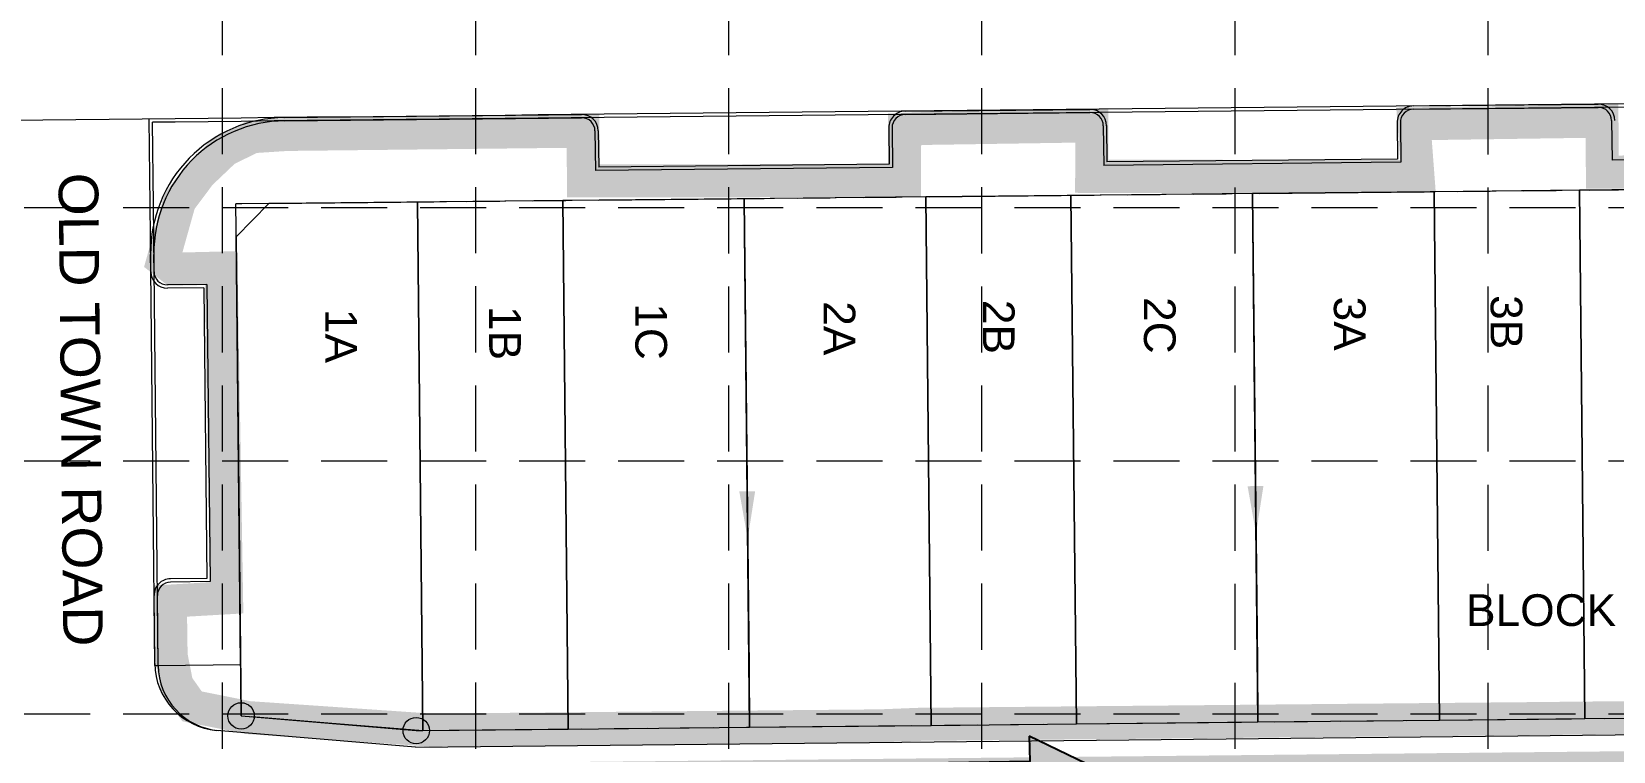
# Model space of a CAD drawing. Extents: x 2509062 to 2510599, y 7103311 to 7105769.
# Drawn here: x 2509763.3 to 2510002.9, y 7105109.3 to 7105218.3 of the extents above; entities that cross this region are included whole.
import ezdxf
from ezdxf.enums import TextEntityAlignment as Align

# ---------------------------------------------------------------- set-up
doc = ezdxf.new("R2010")
doc.units = 0
doc.header["$LTSCALE"] = 40
doc.header["$MEASUREMENT"] = 0
for name, pattern in [('DASHED', [0.75, 0.5, -0.25]), ('HIDDEN', [0.375, 0.25, -0.125]), ('PHANTOM2', [1.25, 0.625, -0.125, 0.125, -0.125, 0.125, -0.125])]:
    doc.linetypes.add(name, pattern=pattern)
for name, color, linetype in [('1 EROSION BLANKET', 84, 'Continuous'), ('C-FLOW-ARRW-2', 7, 'Continuous'), ('C-STNAMES-PH3-N', 1, 'Continuous'), ('C-TOPO-TINN-BACK', 4, 'Continuous'), ('C-TOPO-TINN-CONST', 5, 'Continuous'), ('C-TOPO-TINN-FACE', 2, 'Continuous'), ('C-TOPO-TINN-RTWY', 3, 'Continuous'), ('GRID', 254, 'DASHED'), ('XHO461B_PT$0$V-BNDY-N-P2', 2, 'PHANTOM2'), ('XHO461C_PT$0$V-AREA', 6, 'Continuous'), ('XHO461C_PT$0$V-BNDY-N-P3', 3, 'PHANTOM2'), ('XHO461C_PT$0$V-PROP-CORN-N', 2, 'Continuous'), ('XHO461C_PT$0$V-PROP-SUBD-IDEN-BLOK-N-P3', 7, 'Continuous'), ('XHO461C_PT$0$V-PROP-SUBD-IDEN-N-P3', 7, 'Continuous'), ('XHO461C_PT$0$V-PROP-SUBD-N-P3', 7, 'Continuous'), ('XHO461C_PT$0$V-RWAY-LINE-N-P3', 4, 'PHANTOM2'), ('XHO461C_PV$0$C-PHASE-BNDY', 3, 'Continuous'), ('XHO461C_PV$0$C-ROAD-BACK-N', 4, 'Continuous'), ('XHO461C_PV$0$C-ROAD-BACK-PH2', 12, 'Continuous'), ('XHO461C_PV$0$C-ROAD-FACE-N', 2, 'Continuous'), ('XHO461C_PV$0$C-ROAD-FACE-PH2', 12, 'Continuous')]:
    doc.layers.add(name, color=color, linetype=linetype)
doc.styles.get("Standard").update_dxf_attribs({"font": 'ARIAL.TTF'})

msp = doc.modelspace()

# ---------------------------------------------------------------- linework, layer by layer
msp.add_lwpolyline([(2509914.45, 7105111.63), (2509914.51, 7105107.79), (2509899.15, 7105107.55), (2509899.21, 7105103.71), (2509914.57, 7105103.95), (2509914.63, 7105100.12), (2509926.06, 7105106.06), (2509914.45, 7105111.63)], close=True)
at = {"color": 254}
msp.add_solid([(2509914.63, 7105100.12), (2509914.45, 7105111.63), (2509926.06, 7105106.06), (2509914.45, 7105111.63)], dxfattribs=at)
at = {"layer": '1 EROSION BLANKET', "linetype": 'Continuous', "const_width": 5}
msp.add_lwpolyline([(2510153.95, 7105115.95), (2509990.09, 7105114.29), (2509897.61, 7105113.43), (2509891.85, 7105113.2), (2509823.84, 7105112.56), (2509796.15, 7105114.45), (2509787.63, 7105116.15), (2509785.32, 7105119.44), (2509784.46, 7105123.82), (2509784.34, 7105132.09), (2509792.86, 7105132.58), (2509792.03, 7105182.5), (2509784.85, 7105182.33), (2509783.22, 7105183.61), (2509785.74, 7105192.6), (2509788.85, 7105196.75), (2509792.65, 7105200.37), (2509796.79, 7105202.39), (2509802, 7105202.73), (2509846.84, 7105203.23), (2509846.92, 7105195.69), (2509895, 7105195.77), (2509895.55, 7105195.77), (2509895.55, 7105203.51), (2509899.33, 7105203.65), (2509923.91, 7105204.03), (2509923.91, 7105196.87), (2509923.9, 7105196.39), (2509973.32, 7105196.38), (2509972.72, 7105204.34), (2510001.19, 7105204.75), (2510001.25, 7105197.03), (2510049.82, 7105197.22)], dxfattribs=at)
at = {"layer": 'C-FLOW-ARRW-2', "color": 7, "lineweight": 0}
for p, q in [((2509871.72, 7105148.71), (2509871.54, 7105166.7)), ((2509948.71, 7105149.5), (2509948.53, 7105167.49))]:
    msp.add_line(p, q, dxfattribs=at)
for points in [[(2509949.91, 7105149.51), (2509948.79, 7105142.3), (2509947.51, 7105149.48)], [(2509872.92, 7105148.72), (2509871.79, 7105141.51), (2509870.52, 7105148.69)]]:
    msp.add_solid(points, dxfattribs=at)
at = {"layer": 'C-TOPO-TINN-BACK', "color": 7, "lineweight": 0}
for p, q in [((2509945.04, 7105206.25, 715.86), (2509940.04, 7105206.2, 715.88)), ((2509950.04, 7105206.3, 715.83), (2509945.04, 7105206.25, 715.86)), ((2509955.04, 7105206.35, 715.81), (2509950.04, 7105206.3, 715.83)), ((2509960.04, 7105206.4, 715.78), (2509955.04, 7105206.35, 715.81)), ((2509965.04, 7105206.45, 715.76), (2509960.04, 7105206.4, 715.78)), ((2509970.04, 7105206.51, 715.73), (2509965.04, 7105206.45, 715.76)), ((2509975.04, 7105206.56, 715.71), (2509970.04, 7105206.51, 715.73)), ((2509980.04, 7105206.61, 715.68), (2509975.04, 7105206.56, 715.71)), ((2509985.04, 7105206.66, 715.66), (2509980.04, 7105206.61, 715.68)), ((2509990.04, 7105206.71, 715.63), (2509985.04, 7105206.66, 715.66)), ((2509995.04, 7105206.76, 715.61), (2509990.04, 7105206.71, 715.63)), ((2510000.04, 7105206.81, 715.58), (2509995.04, 7105206.76, 715.61)), ((2510005.04, 7105206.86, 715.56), (2510000.04, 7105206.81, 715.58)), ((2509785.05, 7105204.61, 716.66), (2509781.64, 7105204.58, 716.67)), ((2509781.77, 7105192.08, 716.6), (2509781.64, 7105204.58, 716.67)), ((2509790.05, 7105204.66, 716.63), (2509785.05, 7105204.61, 716.66)), ((2509795.05, 7105204.71, 716.61), (2509790.05, 7105204.66, 716.63)), ((2509800.05, 7105204.77, 716.58), (2509795.05, 7105204.71, 716.61)), ((2509805.05, 7105204.82, 716.56), (2509800.05, 7105204.77, 716.58)), ((2509810.05, 7105204.87, 716.53), (2509805.05, 7105204.82, 716.56)), ((2509815.05, 7105204.92, 716.51), (2509810.05, 7105204.87, 716.53)), ((2509820.05, 7105204.97, 716.48), (2509815.05, 7105204.92, 716.51)), ((2509825.05, 7105205.02, 716.46), (2509820.05, 7105204.97, 716.48)), ((2509830.05, 7105205.07, 716.43), (2509825.05, 7105205.02, 716.46)), ((2509835.05, 7105205.12, 716.41), (2509830.05, 7105205.07, 716.43)), ((2509840.05, 7105205.18, 716.38), (2509835.05, 7105205.12, 716.41)), ((2509845.05, 7105205.23, 716.36), (2509840.05, 7105205.18, 716.38)), ((2509850.05, 7105205.28, 716.33), (2509845.05, 7105205.23, 716.36)), ((2509855.05, 7105205.33, 716.31), (2509850.05, 7105205.28, 716.33)), ((2509860.05, 7105205.38, 716.28), (2509855.05, 7105205.33, 716.31)), ((2509865.05, 7105205.43, 716.26), (2509860.05, 7105205.38, 716.28)), ((2509870.05, 7105205.48, 716.23), (2509865.05, 7105205.43, 716.26)), ((2509875.05, 7105205.53, 716.21), (2509870.05, 7105205.48, 716.23)), ((2509880.05, 7105205.58, 716.18), (2509875.05, 7105205.53, 716.21)), ((2509885.05, 7105205.64, 716.16), (2509880.05, 7105205.58, 716.18)), ((2509890.05, 7105205.69, 716.13), (2509885.05, 7105205.64, 716.16)), ((2509895.05, 7105205.74, 716.11), (2509890.05, 7105205.69, 716.13)), ((2509900.05, 7105205.79, 716.08), (2509895.05, 7105205.74, 716.11)), ((2509905.05, 7105205.84, 716.06), (2509900.05, 7105205.79, 716.08)), ((2509910.05, 7105205.89, 716.03), (2509905.05, 7105205.84, 716.06)), ((2509915.05, 7105205.94, 716.01), (2509910.05, 7105205.89, 716.03)), ((2509920.04, 7105205.99, 715.98), (2509915.05, 7105205.94, 716.01)), ((2509925.04, 7105206.05, 715.96), (2509920.04, 7105205.99, 715.98)), ((2509930.04, 7105206.1, 715.93), (2509925.04, 7105206.05, 715.96)), ((2509935.04, 7105206.15, 715.91), (2509930.04, 7105206.1, 715.93)), ((2509940.04, 7105206.2, 715.88), (2509935.04, 7105206.15, 715.91)), ((2509781.82, 7105187.35, 716.58), (2509781.77, 7105192.08, 716.6)), ((2509781.87, 7105182.35, 716.55), (2509781.82, 7105187.35, 716.58)), ((2509781.92, 7105177.35, 716.52), (2509781.87, 7105182.35, 716.55)), ((2509781.97, 7105172.35, 716.49), (2509781.92, 7105177.35, 716.52)), ((2509782.02, 7105167.35, 716.46), (2509781.97, 7105172.35, 716.49)), ((2509782.08, 7105162.35, 716.43), (2509782.02, 7105167.35, 716.46)), ((2509782.13, 7105157.35, 716.4), (2509782.08, 7105162.35, 716.43)), ((2509782.18, 7105152.35, 716.37), (2509782.13, 7105157.35, 716.4)), ((2509782.23, 7105147.35, 716.34), (2509782.18, 7105152.35, 716.37)), ((2509782.28, 7105142.35, 716.31), (2509782.23, 7105147.35, 716.34)), ((2509782.33, 7105137.35, 716.28), (2509782.28, 7105142.35, 716.31)), ((2509782.38, 7105132.35, 716.25), (2509782.33, 7105137.35, 716.28)), ((2509782.43, 7105127.35, 716.22), (2509782.38, 7105132.35, 716.25)), ((2509782.48, 7105122.35, 716.19), (2509782.43, 7105127.35, 716.22))]:
    msp.add_line(p, q, dxfattribs=at)
at = {"layer": 'C-TOPO-TINN-CONST', "color": 7, "lineweight": 0}
for p, q in [((2509871.27, 7105192.99, 716.48), (2509871.32, 7105187.99, 717.1)), ((2509948.26, 7105193.78, 716.09), (2509948.31, 7105188.78, 716.5)), ((2509871.32, 7105187.99, 717.1), (2509871.99, 7105122, 716.4)), ((2509948.31, 7105188.78, 716.5), (2509948.99, 7105122.79, 715.8)), ((2509948.99, 7105122.79, 715.8), (2509949.08, 7105113.79, 715.7)), ((2509871.99, 7105122, 716.4), (2509872.09, 7105113, 716.3))]:
    msp.add_line(p, q, dxfattribs=at)
at = {"layer": 'C-TOPO-TINN-FACE', "color": 7, "lineweight": 0}
for p, q in [((2509895.04, 7105206.24, 715.61), (2509890.04, 7105206.19, 715.63)), ((2509900.04, 7105206.29, 715.58), (2509895.04, 7105206.24, 715.61)), ((2509905.04, 7105206.34, 715.56), (2509900.04, 7105206.29, 715.58)), ((2509910.04, 7105206.39, 715.53), (2509905.04, 7105206.34, 715.56)), ((2509915.04, 7105206.44, 715.51), (2509910.04, 7105206.39, 715.53)), ((2509920.04, 7105206.49, 715.48), (2509915.04, 7105206.44, 715.51)), ((2509925.04, 7105206.55, 715.46), (2509920.04, 7105206.49, 715.48)), ((2509930.04, 7105206.6, 715.43), (2509925.04, 7105206.55, 715.46)), ((2509935.04, 7105206.65, 715.41), (2509930.04, 7105206.6, 715.43)), ((2509940.04, 7105206.7, 715.38), (2509935.04, 7105206.65, 715.41)), ((2509945.04, 7105206.75, 715.36), (2509940.04, 7105206.7, 715.38)), ((2509950.04, 7105206.8, 715.33), (2509945.04, 7105206.75, 715.36)), ((2509955.04, 7105206.85, 715.31), (2509950.04, 7105206.8, 715.33)), ((2509960.04, 7105206.9, 715.28), (2509955.04, 7105206.85, 715.31)), ((2509965.04, 7105206.95, 715.26), (2509960.04, 7105206.9, 715.28)), ((2509970.04, 7105207.01, 715.23), (2509965.04, 7105206.95, 715.26)), ((2509975.04, 7105207.06, 715.21), (2509970.04, 7105207.01, 715.23)), ((2509980.04, 7105207.11, 715.18), (2509975.04, 7105207.06, 715.21)), ((2509985.04, 7105207.16, 715.16), (2509980.04, 7105207.11, 715.18)), ((2509990.04, 7105207.21, 715.13), (2509985.04, 7105207.16, 715.16)), ((2509995.04, 7105207.26, 715.11), (2509990.04, 7105207.21, 715.13)), ((2510000.04, 7105207.31, 715.08), (2509995.04, 7105207.26, 715.11)), ((2510005.04, 7105207.36, 715.06), (2510000.04, 7105207.31, 715.08)), ((2509765.05, 7105204.91, 716.26), (2509760.05, 7105204.86, 716.28)), ((2509770.05, 7105204.96, 716.23), (2509765.05, 7105204.91, 716.26)), ((2509775.05, 7105205.01, 716.21), (2509770.05, 7105204.96, 716.23)), ((2509780.05, 7105205.06, 716.18), (2509775.05, 7105205.01, 716.21)), ((2509785.05, 7105205.11, 716.16), (2509780.05, 7105205.06, 716.18)), ((2509781.27, 7105192.07, 716.1), (2509781.14, 7105205.07, 716.18)), ((2509790.05, 7105205.16, 716.13), (2509785.05, 7105205.11, 716.16)), ((2509795.05, 7105205.21, 716.11), (2509790.05, 7105205.16, 716.13)), ((2509800.05, 7105205.27, 716.08), (2509795.05, 7105205.21, 716.11)), ((2509805.05, 7105205.32, 716.06), (2509800.05, 7105205.27, 716.08)), ((2509810.05, 7105205.37, 716.03), (2509805.05, 7105205.32, 716.06)), ((2509815.05, 7105205.42, 716.01), (2509810.05, 7105205.37, 716.03)), ((2509820.05, 7105205.47, 715.98), (2509815.05, 7105205.42, 716.01)), ((2509825.04, 7105205.52, 715.96), (2509820.05, 7105205.47, 715.98)), ((2509830.04, 7105205.57, 715.93), (2509825.04, 7105205.52, 715.96)), ((2509835.04, 7105205.62, 715.91), (2509830.04, 7105205.57, 715.93)), ((2509840.04, 7105205.68, 715.88), (2509835.04, 7105205.62, 715.91)), ((2509845.04, 7105205.73, 715.86), (2509840.04, 7105205.68, 715.88)), ((2509850.04, 7105205.78, 715.83), (2509845.04, 7105205.73, 715.86)), ((2509855.04, 7105205.83, 715.81), (2509850.04, 7105205.78, 715.83)), ((2509860.04, 7105205.88, 715.78), (2509855.04, 7105205.83, 715.81)), ((2509865.04, 7105205.93, 715.76), (2509860.04, 7105205.88, 715.78)), ((2509870.04, 7105205.98, 715.73), (2509865.04, 7105205.93, 715.76)), ((2509875.04, 7105206.03, 715.71), (2509870.04, 7105205.98, 715.73)), ((2509880.04, 7105206.08, 715.68), (2509875.04, 7105206.03, 715.71)), ((2509885.04, 7105206.14, 715.66), (2509880.04, 7105206.08, 715.68)), ((2509890.04, 7105206.19, 715.63), (2509885.04, 7105206.14, 715.66)), ((2509781.32, 7105187.35, 716.08), (2509781.27, 7105192.07, 716.1)), ((2509781.37, 7105182.35, 716.05), (2509781.32, 7105187.35, 716.08)), ((2509781.42, 7105177.35, 716.02), (2509781.37, 7105182.35, 716.05)), ((2509781.47, 7105172.35, 715.99), (2509781.42, 7105177.35, 716.02)), ((2509781.52, 7105167.35, 715.96), (2509781.47, 7105172.35, 715.99)), ((2509781.58, 7105162.35, 715.93), (2509781.52, 7105167.35, 715.96)), ((2509781.63, 7105157.35, 715.9), (2509781.58, 7105162.35, 715.93)), ((2509781.68, 7105152.35, 715.87), (2509781.63, 7105157.35, 715.9)), ((2509781.73, 7105147.35, 715.84), (2509781.68, 7105152.35, 715.87)), ((2509781.78, 7105142.35, 715.81), (2509781.73, 7105147.35, 715.84)), ((2509781.83, 7105137.35, 715.78), (2509781.78, 7105142.35, 715.81)), ((2509781.88, 7105132.35, 715.75), (2509781.83, 7105137.35, 715.78)), ((2509781.93, 7105127.35, 715.72), (2509781.88, 7105132.35, 715.75)), ((2509781.98, 7105122.35, 715.69), (2509781.93, 7105127.35, 715.72))]:
    msp.add_line(p, q, dxfattribs=at)
at = {"layer": 'C-TOPO-TINN-RTWY', "color": 7, "lineweight": 0}
for p, q in [((2509995.17, 7105194.26, 715.87), (2509990.17, 7105194.21, 715.89)), ((2510000.17, 7105194.31, 715.84), (2509995.17, 7105194.26, 715.87)), ((2510005.17, 7105194.37, 715.82), (2510000.17, 7105194.31, 715.84)), ((2509795.18, 7105192.22, 716.87), (2509794.27, 7105192.21, 716.87)), ((2509794.35, 7105184.71, 716.82), (2509794.27, 7105192.21, 716.87)), ((2509800.18, 7105192.27, 716.84), (2509795.18, 7105192.22, 716.87)), ((2509805.18, 7105192.32, 716.82), (2509800.18, 7105192.27, 716.84)), ((2509810.18, 7105192.37, 716.79), (2509805.18, 7105192.32, 716.82)), ((2509815.18, 7105192.42, 716.77), (2509810.18, 7105192.37, 716.79)), ((2509820.18, 7105192.47, 716.74), (2509815.18, 7105192.42, 716.77)), ((2509825.18, 7105192.52, 716.72), (2509820.18, 7105192.47, 716.74)), ((2509830.18, 7105192.57, 716.69), (2509825.18, 7105192.52, 716.72)), ((2509835.18, 7105192.62, 716.67), (2509830.18, 7105192.57, 716.69)), ((2509840.18, 7105192.68, 716.64), (2509835.18, 7105192.62, 716.67)), ((2509845.18, 7105192.73, 716.62), (2509840.18, 7105192.68, 716.64)), ((2509850.18, 7105192.78, 716.59), (2509845.18, 7105192.73, 716.62)), ((2509855.18, 7105192.83, 716.57), (2509850.18, 7105192.78, 716.59)), ((2509860.18, 7105192.88, 716.54), (2509855.18, 7105192.83, 716.57)), ((2509865.18, 7105192.93, 716.52), (2509860.18, 7105192.88, 716.54)), ((2509870.18, 7105192.98, 716.49), (2509865.18, 7105192.93, 716.52)), ((2509875.18, 7105193.03, 716.47), (2509870.18, 7105192.98, 716.49)), ((2509880.17, 7105193.09, 716.44), (2509875.18, 7105193.03, 716.47)), ((2509885.17, 7105193.14, 716.42), (2509880.17, 7105193.09, 716.44)), ((2509890.17, 7105193.19, 716.39), (2509885.17, 7105193.14, 716.42)), ((2509895.17, 7105193.24, 716.37), (2509890.17, 7105193.19, 716.39)), ((2509900.17, 7105193.29, 716.34), (2509895.17, 7105193.24, 716.37)), ((2509905.17, 7105193.34, 716.32), (2509900.17, 7105193.29, 716.34)), ((2509910.17, 7105193.39, 716.29), (2509905.17, 7105193.34, 716.32)), ((2509915.17, 7105193.44, 716.27), (2509910.17, 7105193.39, 716.29)), ((2509920.17, 7105193.49, 716.24), (2509915.17, 7105193.44, 716.27)), ((2509925.17, 7105193.55, 716.22), (2509920.17, 7105193.49, 716.24)), ((2509930.17, 7105193.6, 716.19), (2509925.17, 7105193.55, 716.22)), ((2509935.17, 7105193.65, 716.17), (2509930.17, 7105193.6, 716.19)), ((2509940.17, 7105193.7, 716.14), (2509935.17, 7105193.65, 716.17)), ((2509945.17, 7105193.75, 716.12), (2509940.17, 7105193.7, 716.14)), ((2509950.17, 7105193.8, 716.09), (2509945.17, 7105193.75, 716.12)), ((2509955.17, 7105193.85, 716.07), (2509950.17, 7105193.8, 716.09)), ((2509960.17, 7105193.9, 716.04), (2509955.17, 7105193.85, 716.07)), ((2509965.17, 7105193.96, 716.02), (2509960.17, 7105193.9, 716.04)), ((2509970.17, 7105194.01, 715.99), (2509965.17, 7105193.96, 716.02)), ((2509975.17, 7105194.06, 715.97), (2509970.17, 7105194.01, 715.99)), ((2509980.17, 7105194.11, 715.94), (2509975.17, 7105194.06, 715.97)), ((2509985.17, 7105194.16, 715.92), (2509980.17, 7105194.11, 715.94)), ((2509990.17, 7105194.21, 715.89), (2509985.17, 7105194.16, 715.92)), ((2509794.37, 7105182.48, 716.81), (2509794.35, 7105184.71, 716.82)), ((2509794.42, 7105177.48, 716.78), (2509794.37, 7105182.48, 716.81)), ((2509794.47, 7105172.48, 716.75), (2509794.42, 7105177.48, 716.78)), ((2509794.52, 7105167.48, 716.72), (2509794.47, 7105172.48, 716.75)), ((2509794.57, 7105162.48, 716.69), (2509794.52, 7105167.48, 716.72)), ((2509794.63, 7105157.48, 716.66), (2509794.57, 7105162.48, 716.69)), ((2509794.68, 7105152.48, 716.63), (2509794.63, 7105157.48, 716.66)), ((2509794.73, 7105147.48, 716.6), (2509794.68, 7105152.48, 716.63)), ((2509794.78, 7105142.48, 716.57), (2509794.73, 7105147.48, 716.6)), ((2509794.83, 7105137.48, 716.54), (2509794.78, 7105142.48, 716.57)), ((2509794.88, 7105132.48, 716.51), (2509794.83, 7105137.48, 716.54)), ((2509794.93, 7105127.48, 716.48), (2509794.88, 7105132.48, 716.51)), ((2509794.98, 7105122.48, 716.45), (2509794.93, 7105127.48, 716.48)), ((2509782.48, 7105122.35, 716.2), (2509794.98, 7105122.48, 716.45)), ((2509794.98, 7105122.48, 716.45), (2509795.06, 7105114.71, 716.8)), ((2509781.98, 7105122.35, 715.69), (2509782.48, 7105122.35, 716.2)), ((2509795.06, 7105114.71, 716.8), (2509822.59, 7105112.49, 716.6)), ((2509844.59, 7105112.72, 716.5), (2509872.09, 7105113, 716.3)), ((2509872.09, 7105113, 716.3), (2509899.58, 7105113.28, 716.1)), ((2509899.58, 7105113.28, 716.1), (2509921.58, 7105113.51, 715.9)), ((2509921.58, 7105113.51, 715.9), (2509949.08, 7105113.79, 715.7)), ((2509949.08, 7105113.79, 715.7), (2509976.58, 7105114.07, 715.6)), ((2509976.58, 7105114.07, 715.6), (2509998.58, 7105114.29, 715.4)), ((2509998.58, 7105114.29, 715.4), (2510026.08, 7105114.57, 715.2)), ((2509822.59, 7105112.49, 716.6), (2509844.59, 7105112.72, 716.5))]:
    msp.add_line(p, q, dxfattribs=at)
at = {"layer": 'GRID', "color": 252, "linetype": 'HIDDEN', "lineweight": 0}
for p, q in [((2509792.26, 7103504.74), (2509792.26, 7105728.4)), ((2509830.6, 7103504.74), (2509830.6, 7105728.4)), ((2509868.94, 7103504.73), (2509868.94, 7105728.4)), ((2509907.27, 7103504.73), (2509907.27, 7105728.4)), ((2509945.61, 7103504.72), (2509945.61, 7105728.4)), ((2509983.95, 7103504.71), (2509983.95, 7105728.4)), ((2509102.19, 7105191.68), (2510559.01, 7105191.68)), ((2509102.19, 7105153.34), (2510559.01, 7105153.34)), ((2509102.19, 7105115), (2510559.01, 7105115))]:
    msp.add_line(p, q, dxfattribs=at)
at = {"layer": 'XHO461B_PT$0$V-BNDY-N-P2', "color": 7, "lineweight": 0}
for q in [(2510153.57, 7105115.88), (2509795.06, 7105114.71)]:
    msp.add_line((2509821.59, 7105112.48), q, dxfattribs=at)
at = {"layer": 'XHO461C_PT$0$V-AREA', "color": 7, "lineweight": 0}
for p, q in [((2509997.76, 7105194.29), (2509975.76, 7105194.06)), ((2510025.26, 7105194.57), (2509997.76, 7105194.29)), ((2509997.76, 7105194.29), (2509998.58, 7105114.29)), ((2509998.58, 7105114.29), (2509997.76, 7105194.29)), ((2509799.27, 7105192.26), (2509794.32, 7105187.21)), ((2509821.77, 7105192.49), (2509799.27, 7105192.26)), ((2509843.77, 7105192.71), (2509821.77, 7105192.49)), ((2509821.77, 7105192.49), (2509822.59, 7105112.49)), ((2509822.59, 7105112.49), (2509821.77, 7105192.49)), ((2509871.27, 7105192.99), (2509843.77, 7105192.71)), ((2509843.77, 7105192.71), (2509844.59, 7105112.72)), ((2509844.59, 7105112.72), (2509843.77, 7105192.71)), ((2509898.76, 7105193.28), (2509871.27, 7105192.99)), ((2509871.27, 7105192.99), (2509872.09, 7105113)), ((2509872.09, 7105113), (2509871.27, 7105192.99)), ((2509920.76, 7105193.5), (2509898.76, 7105193.28)), ((2509898.76, 7105193.28), (2509899.58, 7105113.28)), ((2509899.58, 7105113.28), (2509898.76, 7105193.28)), ((2509948.26, 7105193.78), (2509920.76, 7105193.5)), ((2509920.76, 7105193.5), (2509921.58, 7105113.51)), ((2509921.58, 7105113.51), (2509920.76, 7105193.5)), ((2509975.76, 7105194.06), (2509948.26, 7105193.78)), ((2509948.26, 7105193.78), (2509949.08, 7105113.79)), ((2509949.08, 7105113.79), (2509948.26, 7105193.78)), ((2509975.76, 7105194.06), (2509976.58, 7105114.07)), ((2509976.58, 7105114.07), (2509975.76, 7105194.06)), ((2509794.32, 7105187.21), (2509795.06, 7105114.71)), ((2509795.06, 7105114.71), (2509821.59, 7105112.48)), ((2509844.59, 7105112.72), (2509872.09, 7105113)), ((2509872.09, 7105113), (2509899.58, 7105113.28)), ((2509899.58, 7105113.28), (2509921.58, 7105113.51)), ((2509921.58, 7105113.51), (2509949.08, 7105113.79)), ((2509949.08, 7105113.79), (2509976.58, 7105114.07)), ((2509976.58, 7105114.07), (2509998.58, 7105114.29)), ((2509998.58, 7105114.29), (2510026.08, 7105114.57)), ((2509821.59, 7105112.48), (2509822.59, 7105112.49)), ((2509822.59, 7105112.49), (2509844.59, 7105112.72))]:
    msp.add_line(p, q, dxfattribs=at)
at = {"layer": 'XHO461C_PT$0$V-BNDY-N-P3', "color": 7, "lineweight": 0}
for q in [(2510153.57, 7105115.88), (2509795.06, 7105114.71)]:
    msp.add_line((2509821.59, 7105112.48), q, dxfattribs=at)
at = {"layer": 'XHO461C_PT$0$V-PROP-CORN-N', "color": 7, "lineweight": 0}
for centre in [(2509795.06, 7105114.71), (2509821.59, 7105112.48)]:
    msp.add_circle(centre, 2, dxfattribs=at)
at = {"layer": 'XHO461C_PT$0$V-PROP-SUBD-N-P3', "color": 7, "lineweight": 0}
for p, q in [((2509998.58, 7105114.29), (2509997.76, 7105194.29)), ((2509822.59, 7105112.49), (2509821.77, 7105192.49)), ((2509844.59, 7105112.72), (2509843.77, 7105192.71)), ((2509872.09, 7105113), (2509871.27, 7105192.99)), ((2509899.58, 7105113.28), (2509898.76, 7105193.28)), ((2509921.58, 7105113.51), (2509920.76, 7105193.5)), ((2509949.08, 7105113.79), (2509948.26, 7105193.78)), ((2509976.58, 7105114.07), (2509975.76, 7105194.06))]:
    msp.add_line(p, q, dxfattribs=at)
at = {"layer": 'XHO461C_PT$0$V-RWAY-LINE-N-P3', "color": 7, "lineweight": 0}
for p, q in [((2509799.27, 7105192.26), (2510174.25, 7105196.1)), ((2509799.27, 7105192.26), (2509794.32, 7105187.21)), ((2509795.06, 7105114.71), (2509794.32, 7105187.21)), ((2509821.59, 7105112.48), (2510153.57, 7105115.88)), ((2509821.59, 7105112.48), (2509795.06, 7105114.71))]:
    msp.add_line(p, q, dxfattribs=at)
at = {"layer": 'XHO461C_PV$0$C-PHASE-BNDY', "color": 7, "const_width": 5}
for points in [[(2510322.72, 7105150.94), (2510322.77, 7105146.28), (2510184.28, 7105144.86), (2510184.65, 7105108.7), (2509754.67, 7105104.3), (2509756.85, 7104891.31), (2509364.37, 7104887.29), (2509360.8, 7105235.77), (2509198.02, 7105234.75), (2509197.9, 7105245.33)], [(2510330.97, 7104221.41), (2510330.97, 7104221.41), (2509985.5, 7104217.79), (2509984.67, 7104350.11), (2509956.87, 7104350.11), (2509952.34, 7104795.8), (2509803.34, 7104794.28), (2509798.29, 7104799.23), (2509797.35, 7104891.72), (2509756.85, 7104891.31), (2509754.67, 7105104.3), (2510184.65, 7105108.7), (2510184.28, 7105144.86), (2510321.28, 7105145.14), (2510321.3, 7105142.86)]]:
    msp.add_lwpolyline(points, dxfattribs=at)
at = {"layer": 'XHO461C_PV$0$C-ROAD-BACK-N', "color": 7, "lineweight": 0}
for p, q in [((2509972.63, 7105206.54), (2510000.63, 7105206.82)), ((2509801.64, 7105204.79), (2509846.64, 7105205.25)), ((2509895.64, 7105205.75), (2509923.64, 7105206.03)), ((2509925.66, 7105204.05), (2509925.72, 7105198.05)), ((2509970.65, 7105204.52), (2509970.71, 7105198.52)), ((2510002.65, 7105204.84), (2510002.71, 7105198.84)), ((2509848.66, 7105203.27), (2509848.72, 7105197.27)), ((2509893.66, 7105203.73), (2509893.72, 7105197.73)), ((2510047.71, 7105199.3), (2510002.71, 7105198.84)), ((2509893.72, 7105197.73), (2509848.72, 7105197.27)), ((2509970.71, 7105198.52), (2509925.72, 7105198.05)), ((2509781.87, 7105181.95), (2509781.85, 7105184.58)), ((2509789.89, 7105180.03), (2509783.89, 7105179.97)), ((2509789.89, 7105180.03), (2509790.36, 7105135.03)), ((2509790.36, 7105135.03), (2509784.36, 7105134.97)), ((2509782.48, 7105122.35), (2509782.38, 7105132.95))]:
    msp.add_line(p, q, dxfattribs=at)
for centre, radius, start, end in [((2509972.65, 7105204.54), 2, 90.5865, 180.5865), ((2510000.65, 7105204.82), 2, 0.5865, 90.5865), ((2509801.85, 7105184.79), 20, 90.5865, 180.5865), ((2509846.66, 7105203.25), 2, 0.5865, 90.5865), ((2509895.66, 7105203.75), 2, 90.5865, 180.5865), ((2509923.66, 7105204.03), 2, 0.5865, 90.5865), ((2509783.87, 7105181.97), 2, 180.5865, 270.5865), ((2509784.38, 7105132.97), 2, 90.5865, 180.5865)]:
    msp.add_arc(centre, radius, start, end, dxfattribs=at)
at = {"layer": 'XHO461C_PV$0$C-ROAD-BACK-PH2', "color": 7, "lineweight": 0}
msp.add_arc((2509792.48, 7105122.46), 10, 180.5865, 265.1972, dxfattribs=at)
at = {"layer": 'XHO461C_PV$0$C-ROAD-FACE-N', "color": 7, "lineweight": 0}
for p, q in [((2509895.63, 7105206.25), (2509923.63, 7105206.53)), ((2509972.63, 7105207.04), (2510000.63, 7105207.32)), ((2509801.64, 7105205.29), (2509846.63, 7105205.75)), ((2509926.16, 7105204.06), (2509926.21, 7105198.56)), ((2509970.15, 7105204.51), (2509970.21, 7105199.01)), ((2509849.16, 7105203.27), (2509849.22, 7105197.77)), ((2509893.16, 7105203.72), (2509893.21, 7105198.22)), ((2509893.21, 7105198.22), (2509849.22, 7105197.77)), ((2509970.21, 7105199.01), (2509926.21, 7105198.56)), ((2509781.37, 7105181.94), (2509781.35, 7105184.58)), ((2509789.4, 7105179.52), (2509783.9, 7105179.47)), ((2509789.4, 7105179.52), (2509789.85, 7105135.53)), ((2509789.85, 7105135.53), (2509784.35, 7105135.47)), ((2509781.98, 7105122.62), (2509781.88, 7105132.94))]:
    msp.add_line(p, q, dxfattribs=at)
for centre, radius, start, end in [((2509895.66, 7105203.75), 2.5, 90.5865, 180.5865), ((2509923.66, 7105204.03), 2.5, 0.5865, 90.5865), ((2509972.65, 7105204.54), 2.5, 90.5865, 180.5865), ((2510000.65, 7105204.82), 2.5, 0.5865, 90.5865), ((2509801.85, 7105184.79), 20.5, 90.5865, 180.5865), ((2509846.66, 7105203.25), 2.5, 0.5865, 90.5865), ((2509783.87, 7105181.97), 2.5, 180.5865, 270.5865), ((2509784.38, 7105132.97), 2.5, 90.5865, 180.5865)]:
    msp.add_arc(centre, radius, start, end, dxfattribs=at)
at = {"layer": 'XHO461C_PV$0$C-ROAD-FACE-PH2', "color": 7, "lineweight": 0}
for q in [(2510153.71, 7105113.38), (2509791.37, 7105112.51)]:
    msp.add_line((2509821.5, 7105109.98), q, dxfattribs=at)
msp.add_arc((2509792.23, 7105122.73), 10.25, 180.5865, 265.1972, dxfattribs=at)

# ---------------------------------------------------------------- texts
at = {"layer": 'C-STNAMES-PH3-N', "color": 7, "lineweight": 0}
msp.add_text('OLD TOWN ROAD', height=6, rotation=270.5867, dxfattribs=at).set_placement((2509767.4, 7105196.9))
at = {"layer": 'XHO461C_PT$0$V-PROP-SUBD-IDEN-BLOK-N-P3', "color": 7, "lineweight": 0}
msp.add_text('BLOCK C', height=4.8, dxfattribs=at).set_placement((2509980.6, 7105128.32))
at = {"layer": 'XHO461C_PT$0$V-PROP-SUBD-IDEN-N-P3', "color": 7, "lineweight": 0}
for s, p in [('2C', (2509934.21, 7105173.83)), ('3A', (2509962.98, 7105174.09)), ('3B', (2509986.73, 7105174.31)), ('1A', (2509810.21, 7105172.22)), ('1B', (2509835.03, 7105172.66)), ('1C', (2509857.18, 7105172.89)), ('2A', (2509885.73, 7105173.38)), ('2B', (2509909.85, 7105173.6))]:
    msp.add_text(s, height=4.8, rotation=270, dxfattribs=at).set_placement(p, align=Align.MIDDLE)

doc.saveas('drawing.dxf')
